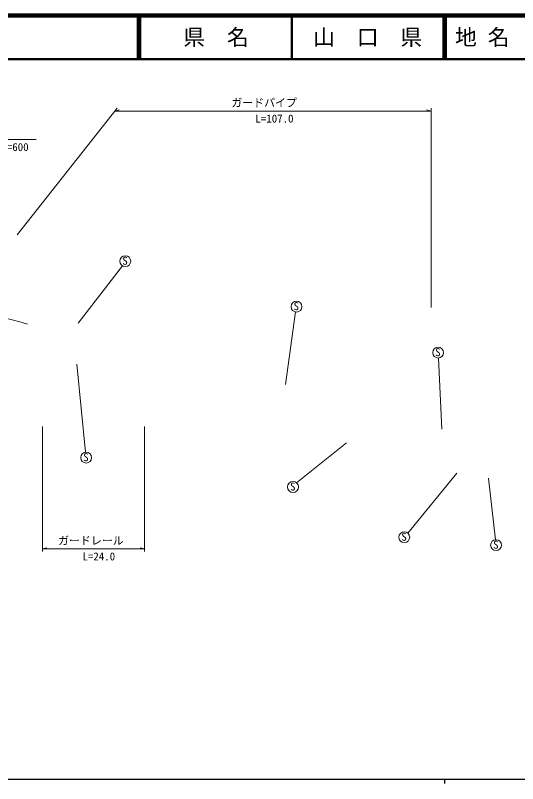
# Model space of a CAD drawing. Units: millimetres on the paper, with parts at other scales. Extents: x 40 to 680, y 20 to 380.
# Drawn here: x 269.7 to 384.7, y 204 to 380 of the extents above; entities that cross this region are included whole.
import ezdxf
from ezdxf.enums import TextEntityAlignment as Align

# ---------------------------------------------------------------- set-up
doc = ezdxf.new("R2010")
doc.units = ezdxf.units.MM
doc.linetypes.add('CHAIN', pattern=[18.5, 12, -1.5, 3.5, -1.5])
for name, color, linetype, lineweight in [('M-BGD', 7, 'Continuous', 13), ('M-BMK', 2, 'CHAIN', 13), ('M-STR-HTXT', 7, 'Continuous', 13), ('M-TTL', 2, 'Continuous', 140), ('M-TTL-BAND', 7, 'Continuous', 25), ('M-TTL-LINE', 7, 'Continuous', 50)]:
    doc.layers.add(name, color=color, linetype=linetype, lineweight=lineweight)
doc.layers.add('M-TTL-TXT', color=7, linetype='Continuous')
doc.styles.add('ＭＳ ゴシック', font='')
doc.styles.get('ＭＳ ゴシック').set_extended_font_data('MS Gothic')

msp = doc.modelspace()

# ---------------------------------------------------------------- linework, layer by layer
at = {"layer": 'M-BGD'}
for p, q in [((284.062, 309.521), (294.196, 322.621)), ((331.56, 295.418), (333.812, 312.067)), ((367.381, 285.24), (366.583, 301.5)), ((283.775, 300.12), (285.748, 279.942)), ((345.552, 282.053), (334.091, 272.896)), ((370.816, 275.133), (359.585, 261.393)), ((378.051, 274.001), (379.663, 259.879))]:
    msp.add_line(p, q, dxfattribs=at)
for centre in [(294.844, 323.69), (334.075, 313.289), (366.517, 302.748), (285.885, 278.7), (333.266, 271.957), (358.76, 260.454), (379.794, 258.636)]:
    msp.add_circle(centre, 1.25, dxfattribs=at)
at = {"layer": 'M-BMK'}
msp.add_arc((141.027, -161.123), 488.412, 74.38632, 77.83256, dxfattribs=at)
at = {"layer": 'M-STR-HTXT'}
for p, q in [((270.105, 329.727), (293.01, 358.748)), ((292.482, 358.079), (293.482, 358.329)), ((292.482, 358.079), (364.891, 358.079)), ((364.891, 358.079), (363.891, 358.329)), ((364.891, 313.054), (364.891, 358.748)), ((274.396, 351.551), (255.396, 351.551)), ((275.903, 285.823), (275.903, 257.181)), ((299.25, 285.823), (299.25, 257.181)), ((275.903, 257.773), (276.903, 258.023)), ((275.903, 257.773), (299.25, 257.773)), ((299.25, 257.773), (298.25, 258.023))]:
    msp.add_line(p, q, dxfattribs=at)
at = {"layer": 'M-TTL'}
msp.add_line((680, 380), (40, 380), dxfattribs=at)
at = {"layer": 'M-TTL-BAND'}
for p, q in [((40, 205), (579, 205)), ((368, 205), (368, 204))]:
    msp.add_line(p, q, dxfattribs=at)
at = {"layer": 'M-TTL-LINE'}
for p, q in [((297.75, 380), (297.75, 370)), ((298.25, 380), (298.25, 370)), ((333, 380), (333, 370)), ((367.75, 380), (367.75, 370)), ((368.25, 380), (368.25, 370)), ((40, 370), (680, 370))]:
    msp.add_line(p, q, dxfattribs=at)

# ---------------------------------------------------------------- texts
at = {"layer": 'M-BGD', "style": 'ＭＳ ゴシック'}
for p in [(294.165, 322.317), (333.397, 311.915), (365.839, 301.375), (285.207, 277.326), (332.587, 270.583), (358.082, 259.08), (379.115, 257.263)]:
    msp.add_text('S', height=1.833, dxfattribs=at).set_placement(p, align=Align.BOTTOM_LEFT)
at = {"layer": 'M-STR-HTXT', "style": 'ＭＳ ゴシック'}
for s, p in [('ガードパイプ', (319.148, 358.509)), ('L=107.0', (324.657, 354.89)), ('L=21.3 φ=600', (257.091, 348.362)), ('ガードレール', (279.457, 258.203)), ('L=24.0', (285.04, 254.583))]:
    msp.add_text(s, height=1.833, dxfattribs=at).set_placement(p, align=Align.BOTTOM_LEFT)
at = {"layer": 'M-TTL-TXT', "style": 'ＭＳ ゴシック'}
for s, p in [('県\u3000名', (315.625, 375)), ('山\u3000口\u3000県', (350.375, 375))]:
    msp.add_text(s, height=3.666, dxfattribs=at).set_placement(p, align=Align.MIDDLE_CENTER)
msp.add_text('地 名', height=3.666, dxfattribs=at).set_placement((370.38, 375), align=Align.MIDDLE_LEFT)

doc.saveas('drawing.dxf')
